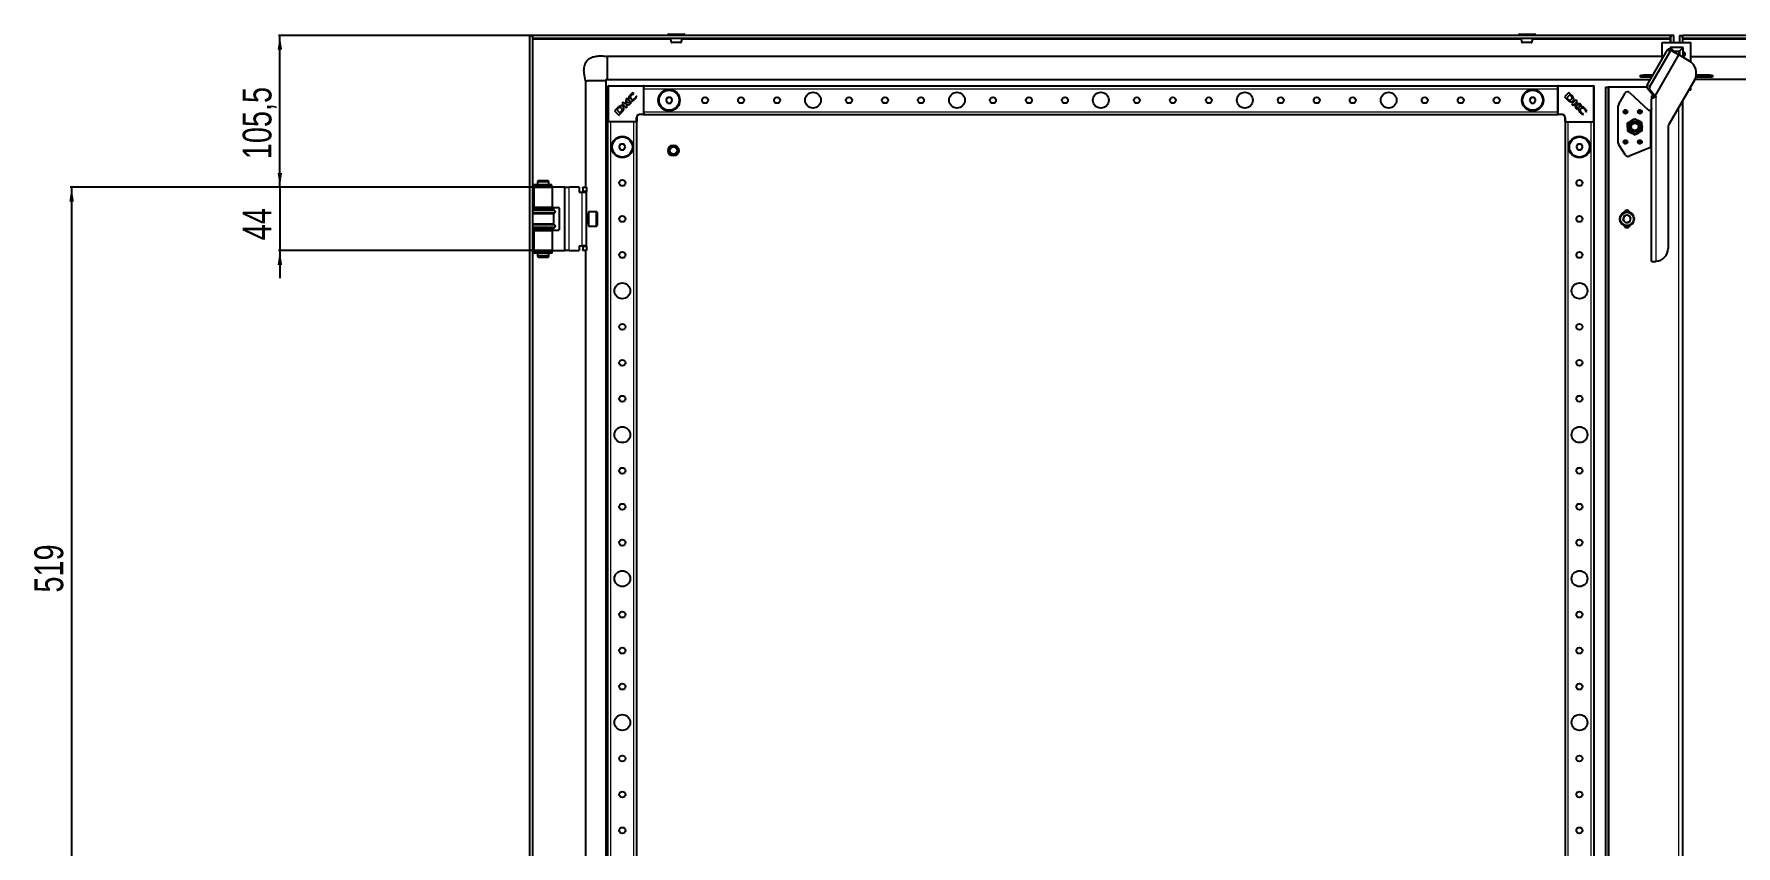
# Model space of a CAD drawing. Header units: millimetres. Extents: x -1564 to 3390, y -1920 to 1219.
# Drawn here: x -1564 to -381, y 93 to 657 of the extents above; entities that cross this region are included whole.
import ezdxf

# ---------------------------------------------------------------- set-up
doc = ezdxf.new("R2010")
doc.units = ezdxf.units.MM
doc.layers.add('FORMAT', color=7, linetype='Continuous')
doc.styles.add('SLDTEXTSTYLE0', font='TXT', dxfattribs={"width": 0.75})
doc.dimstyles.new('SLDDIMSTYLE0', dxfattribs={"dimtxt": 20, "dimasz": 10, "dimexe": 0, "dimexo": 0.0625, "dimgap": 5, "dimtad": 2, "dimdec": 1, "dimrnd": 1e-09, "dimzin": 12, "dimdsep": 46, "dimtxsty": 'SLDTEXTSTYLE0', "dimsah": 1, "dimcen": 0.09, "dimadec": 0, "dimazin": 3, "dimtfac": 1, "dimtofl": 0, "dimtmove": 0, "dimatfit": 3, "dimfxl": 0, "dimfrac": 2, "dimtolj": 1, "dimtzin": 12, "dimarcsym": 0})
doc.dimstyles.new('SLDDIMSTYLE1', dxfattribs={"dimtxt": 20, "dimasz": 10, "dimexe": 0, "dimexo": 0.0625, "dimgap": 5, "dimtad": 2, "dimdec": 1, "dimrnd": 1e-09, "dimzin": 12, "dimdsep": 46, "dimtxsty": 'SLDTEXTSTYLE0', "dimsah": 1, "dimcen": 0.09, "dimadec": 0, "dimazin": 3, "dimtfac": 1, "dimtmove": 0, "dimatfit": 0, "dimfxl": 0, "dimfrac": 2, "dimtolj": 1, "dimtzin": 12, "dimarcsym": 0})

# ---------------------------------------------------------------- blocks, each defined once
blk = doc.blocks.new('_D_8')
at = {"layer": 'FORMAT'}
for p, q in [((-1392.9, 550.8), (-1392.9, 570)), ((-1216.4, 550.8), (-1393.9, 550.8)), ((-1392.9, 550.8), (-1392.9, 506.8)), ((-1216.4, 506.8), (-1393.9, 506.8)), ((-1392.9, 506.8), (-1392.9, 487.6))]:
    blk.add_line(p, q, dxfattribs=at)
for points in [[(-1392.9, 550.8), (-1391.3, 560.8), (-1394.4, 560.8)], [(-1392.9, 506.8), (-1394.4, 496.8), (-1391.3, 496.8)]]:
    blk.add_solid(points, dxfattribs=at)
at = {"layer": 'FORMAT', "insert": (-1418.7, 514), "char_height": 20, "attachment_point": 1, "rotation": 90, "style": 'SLDTEXTSTYLE0'}
blk.add_mtext('44', dxfattribs=at)
blk = doc.blocks.new('_D_9')
at = {"layer": 'FORMAT'}
for p, q in [((-1216.4, 550.8), (-1538.6, 550.8)), ((-1537.6, 550.8), (-1537.6, 31.8)), ((-1209.9, 31.8), (-1538.6, 31.8))]:
    blk.add_line(p, q, dxfattribs=at)
for points in [[(-1537.6, 550.8), (-1539.1, 540.8), (-1536, 540.8)], [(-1537.6, 31.8), (-1536, 41.8), (-1539.1, 41.8)]]:
    blk.add_solid(points, dxfattribs=at)
at = {"layer": 'FORMAT', "insert": (-1563.4, 269.1), "char_height": 20, "attachment_point": 1, "rotation": 90, "style": 'SLDTEXTSTYLE0'}
blk.add_mtext('519', dxfattribs=at)
blk = doc.blocks.new('_D_11')
at = {"layer": 'FORMAT'}
for p, q in [((-1217.1, 656.3), (-1393.9, 656.3)), ((-1392.9, 550.8), (-1392.9, 656.3)), ((-1216.4, 550.8), (-1393.9, 550.8))]:
    blk.add_line(p, q, dxfattribs=at)
for points in [[(-1392.9, 656.3), (-1394.4, 646.3), (-1391.3, 646.3)], [(-1392.9, 550.8), (-1391.3, 560.8), (-1394.4, 560.8)]]:
    blk.add_solid(points, dxfattribs=at)
at = {"layer": 'FORMAT', "insert": (-1418.7, 570.3), "char_height": 20, "attachment_point": 1, "rotation": 90, "style": 'SLDTEXTSTYLE0'}
blk.add_mtext('105,5', dxfattribs=at)

msp = doc.modelspace()

# ---------------------------------------------------------------- linework, layer by layer
at = {"color": 7, "linetype": 'Continuous', "lineweight": 25}
for p, q in [((-1219.44, 656.28), (-1219.44, -1098.72)), ((-1219.44, 656.28), (-1217.44, 656.28)), ((-1217.44, 656.28), (-1217.44, -1098.72)), ((-1217.14, 654.28), (-1217.14, 656.28)), ((-426.74, 656.28), (-1217.14, 656.28)), ((-426.74, 654.28), (-1217.14, 654.28)), ((-1216.84, 653.68), (-1217.04, 654.28)), ((-1123.19, 657.03), (-1123.19, 656.28)), ((-1122.94, 657.28), (-1111.94, 657.28)), ((-1111.69, 656.28), (-1111.69, 657.03)), ((-532.19, 657.03), (-532.19, 656.28)), ((-531.94, 657.28), (-523.43, 657.28)), ((-523.43, 657.28), (-520.94, 657.28)), ((-520.69, 656.28), (-520.69, 657.03)), ((-432.44, 651.28), (-412.44, 651.28)), ((-432.44, 639.86), (-432.44, 651.28)), ((-426.83, 654.28), (-427.04, 653.68)), ((-426.74, 654.28), (-426.74, 656.28)), ((-424.44, 656.28), (-426.44, 656.28)), ((-426.44, 651.28), (-426.44, 656.28)), ((-424.44, 651.28), (-424.44, 656.28)), ((-420.44, 656.28), (-418.44, 656.28)), ((-420.44, 656.28), (-420.44, 651.28)), ((-418.44, 656.28), (-418.44, 651.28)), ((-418.14, 654.28), (-418.14, 656.28)), ((372.26, 656.28), (-418.14, 656.28)), ((372.26, 654.28), (-418.14, 654.28)), ((-417.84, 653.68), (-418.04, 654.28)), ((-412.44, 637.87), (-412.44, 651.28)), ((-1165.44, 641.78), (-1165.44, 626.11)), ((-432.44, 641.78), (-1165.44, 641.78)), ((-442.88, 621.78), (-428.74, 646.26)), ((-441.04, 620.72), (-426.9, 645.2)), ((-427.63, 646.77), (-425.79, 645.71)), ((-424.44, 645.33), (-426.94, 647.82)), ((-426.94, 647.82), (-426.94, 646.38)), ((-417.94, 647.82), (-426.94, 647.82)), ((-425.79, 645.71), (-421.03, 642.96)), ((-424.44, 645.33), (-420.43, 645.33)), ((-424.44, 645.33), (-423.94, 644.83)), ((-424.44, 644.94), (-424.44, 645.33)), ((-420.66, 642.75), (-421.03, 642.96)), ((-420.43, 645.33), (-420.93, 644.83)), ((-420.66, 642.75), (-413.72, 638.74)), ((-420.43, 645.33), (-417.94, 647.82)), ((-420.43, 645.33), (-420.43, 642.62)), ((-417.94, 645.26), (-417.94, 647.82)), ((-417.94, 641.38), (-417.94, 645.26)), ((-417.94, 641.18), (-417.94, 641.38)), ((-412.44, 641.78), (320.56, 641.78)), ((-447.44, 627.28), (-447.44, 628.78)), ((-447.44, 628.78), (-445.44, 628.78)), ((-445.44, 627.28), (-447.44, 627.28)), ((-445.44, 628.78), (-445.44, 627.28)), ((-438.83, 628.78), (-445.44, 628.78)), ((-439.7, 627.28), (-445.44, 627.28)), ((-399.44, 627.28), (-409.12, 627.28)), ((-399.44, 628.78), (-408.8, 628.78)), ((-399.44, 627.28), (-399.44, 628.78)), ((-399.44, 628.78), (-397.44, 628.78)), ((-397.44, 627.28), (-399.44, 627.28)), ((-397.44, 628.78), (-397.44, 627.28)), ((-1180.44, 624.78), (-1180.44, 550.78)), ((-1177.16, 624.78), (-1179.46, 624.78)), ((-1177.01, 624.78), (-1177.16, 624.78)), ((-1169.87, 624.78), (-1177.01, 624.78)), ((-1169.81, 624.78), (-1169.87, 624.78)), ((-1167.42, 624.78), (-1169.81, 624.78)), ((-1166.55, 624.78), (-1167.42, 624.78)), ((-1166.44, 624.78), (-1166.44, -1067.22)), ((-1165.44, 625.78), (-440.56, 625.78)), ((-1164.94, 596.58), (-1164.94, 620.98)), ((-1164.64, 621.28), (-1140.24, 621.28)), ((-1147, 615.74), (-1147.34, 616.43)), ((-1147.14, 615.6), (-1147, 615.74)), ((-1139.94, 621.28), (-504.94, 621.28)), ((-1139.94, 620.98), (-1139.94, 621.28)), ((-1139.94, 620.98), (-1139.94, 620.34)), ((-1139.94, 619.28), (-1139.94, 620.34)), ((-1139.94, 603.28), (-1139.94, 619.28)), ((-504.94, 620.98), (-504.94, 621.28)), ((-504.94, 620.34), (-504.94, 620.98)), ((-504.94, 619.28), (-504.94, 620.34)), ((-504.94, 603.28), (-504.94, 619.28)), ((-504.64, 621.28), (-480.24, 621.28)), ((-497.33, 616.64), (-500.29, 613.68)), ((-496.63, 615.11), (-498.81, 612.93)), ((-495.34, 614.64), (-497.33, 616.64)), ((-495.89, 614.39), (-496.63, 615.11)), ((-479.94, 620.98), (-479.94, 596.58)), ((-471.94, 620.28), (-469.94, 620.28)), ((-471.94, 620.28), (-471.94, -1062.72)), ((-469.94, 620.28), (-469.94, -1062.72)), ((-469.34, 620.28), (-469.94, 620.28)), ((-443.22, 620.28), (-469.34, 620.28)), ((-462.67, 608.44), (-458.21, 616.16)), ((-455.13, 616.6), (-441.94, 604.28)), ((-439.33, 615.5), (-442.91, 619.55)), ((-437.5, 614.44), (-441.07, 618.49)), ((-439.33, 615.5), (-437.5, 614.44)), ((-409.98, 625.23), (-427.81, 594.34)), ((-413.87, 618.48), (-412.44, 618.48)), ((-412.44, 618.48), (-412.44, 620.96)), ((320.56, 625.78), (-409.69, 625.78)), ((-1158.3, 605.88), (-1160.29, 603.89)), ((-1160.29, 603.89), (-1157.33, 600.93)), ((-1158.05, 605.33), (-1158.77, 604.59)), ((-1158.77, 604.59), (-1156.59, 602.41)), ((-1156.59, 602.41), (-1155.93, 603.09)), ((-1154.24, 609.94), (-1155.29, 608.89)), ((-1155.29, 608.89), (-1152.33, 605.93)), ((-1152.85, 608.55), (-1154.24, 609.94)), ((-1152.36, 611.82), (-1152.85, 608.55)), ((-1152.51, 608.23), (-1149.85, 608.41)), ((-1151.27, 606.99), (-1152.51, 608.23)), ((-1151.57, 612.61), (-1152.36, 611.82)), ((-1152.33, 605.93), (-1151.27, 606.99)), ((-1152.04, 609.52), (-1151.57, 612.61)), ((-1148.57, 609.7), (-1152.04, 609.52)), ((-1149.85, 608.41), (-1148.57, 609.7)), ((-1145.19, 614.17), (-1145.3, 614.06)), ((-1144.94, 613.66), (-1145.19, 614.17)), ((-1139.94, 602.23), (-1139.94, 603.28)), ((-1123.59, 613.28), (-1124.75, 611.28)), ((-1124.75, 611.28), (-1123.59, 609.28)), ((-1121.28, 613.28), (-1123.59, 613.28)), ((-1123.59, 609.28), (-1121.28, 609.28)), ((-1120.13, 611.28), (-1121.28, 613.28)), ((-1121.28, 609.28), (-1120.13, 611.28)), ((-523.59, 613.28), (-524.75, 611.28)), ((-524.75, 611.28), (-523.59, 609.28)), ((-521.28, 613.28), (-523.59, 613.28)), ((-523.59, 609.28), (-521.28, 609.28)), ((-520.13, 611.28), (-521.28, 613.28)), ((-521.28, 609.28), (-520.13, 611.28)), ((-504.94, 602.23), (-504.94, 603.28)), ((-500.29, 613.68), (-498.4, 611.79)), ((-498.81, 612.93), (-498.13, 612.27)), ((-498.4, 611.79), (-498.38, 611.77)), ((-492.33, 611.63), (-495.29, 608.67)), ((-495.29, 608.67), (-494.23, 607.61)), ((-494.23, 607.61), (-492.99, 608.86)), ((-492.99, 608.86), (-492.81, 606.2)), ((-492.81, 606.2), (-491.53, 604.91)), ((-492.67, 609.2), (-491.28, 610.59)), ((-489.41, 608.71), (-492.67, 609.2)), ((-491.28, 610.59), (-492.33, 611.63)), ((-491.71, 608.38), (-488.61, 607.91)), ((-491.53, 604.91), (-491.71, 608.38)), ((-488.61, 607.91), (-489.41, 608.71)), ((-485.62, 603.48), (-485.48, 603.35)), ((-485.48, 603.35), (-484.8, 603.68)), ((-462.94, 581.39), (-462.94, 607.44)), ((-441.94, 604.28), (-440.54, 604.28)), ((-440.3, 604.28), (-440.54, 604.28)), ((-437.43, 614.28), (-439.94, 614.28)), ((-439.94, 614.28), (-439.94, 612.04)), ((-439.94, 499.28), (-439.94, 612.04)), ((-436.62, 613.6), (-437.19, 614.13)), ((-436.94, 613.9), (-436.94, 613.48)), ((-436.64, 613.57), (-436.62, 613.6)), ((-418.44, 610.57), (-418.44, -1053)), ((-1164.94, -1038.72), (-1164.94, 596.28)), ((-1164.64, 596.28), (-1164.94, 596.28)), ((-1163.99, 596.28), (-1164.64, 596.28)), ((-1162.94, 596.28), (-1163.99, 596.28)), ((-1146.94, 596.28), (-1162.94, 596.28)), ((-1157.33, 600.93), (-1155.44, 602.82)), ((-1155.44, 602.82), (-1155.42, 602.84)), ((-1145.89, 596.28), (-1146.94, 596.28)), ((-1145.24, 596.28), (-1145.89, 596.28)), ((-1144.94, 596.28), (-1145.24, 596.28)), ((-1144.94, 599.28), (-1144.94, 596.58)), ((-1144.94, -1038.72), (-1144.94, 596.28)), ((-1140.24, 601.28), (-1142.94, 601.28)), ((-1139.94, 602.23), (-1139.94, 601.58)), ((-1139.94, 601.28), (-1139.94, 601.58)), ((-1139.94, 601.28), (-504.94, 601.28)), ((-504.94, 601.58), (-504.94, 602.23)), ((-504.94, 601.28), (-504.94, 601.58)), ((-501.94, 601.28), (-504.64, 601.28)), ((-499.94, 596.58), (-499.94, 599.28)), ((-499.94, 596.28), (-499.94, -1038.72)), ((-499.94, 596.28), (-499.64, 596.28)), ((-498.99, 596.28), (-499.64, 596.28)), ((-498.99, 596.28), (-497.94, 596.28)), ((-497.94, 596.28), (-481.94, 596.28)), ((-487.57, 601.29), (-487.06, 601.53)), ((-487.06, 601.53), (-487.16, 601.64)), ((-481.94, 596.28), (-480.89, 596.28)), ((-480.24, 596.28), (-480.89, 596.28)), ((-480.24, 596.28), (-479.94, 596.28)), ((-479.94, 596.28), (-479.94, -1038.72)), ((-456.51, 595.55), (-454.04, 597.05)), ((-451.58, 598.55), (-449.04, 597.17)), ((-428.35, 592.34), (-428.35, 508.28)), ((-1156.09, 580.78), (-1157.25, 578.78)), ((-1153.78, 580.78), (-1156.09, 580.78)), ((-1152.63, 578.78), (-1153.78, 580.78)), ((-491.09, 580.78), (-492.25, 578.78)), ((-488.78, 580.78), (-491.09, 580.78)), ((-487.63, 578.78), (-488.78, 580.78)), ((-457.84, 573.13), (-462.6, 580.28)), ((-451.3, 587.01), (-453.83, 588.39)), ((-446.37, 590.02), (-448.84, 588.51)), ((-1157.25, 578.78), (-1156.09, 576.78)), ((-1156.09, 576.78), (-1153.78, 576.78)), ((-1153.78, 576.78), (-1152.63, 578.78)), ((-492.25, 578.78), (-491.09, 576.78)), ((-491.09, 576.78), (-488.78, 576.78)), ((-488.78, 576.78), (-487.63, 578.78)), ((-440.54, 578.53), (-455.43, 572.38)), ((-440.54, 578.53), (-440.3, 578.78)), ((-440.54, 578.53), (-439.94, 578.64)), ((-1217.09, 552.48), (-1217.09, 551.58)), ((-1204.1, 552.48), (-1217.09, 552.48)), ((-1204.1, 551.58), (-1217.09, 551.58)), ((-1216.39, 550.78), (-1216.39, 536.78)), ((-1216.39, 550.78), (-1203.49, 550.78)), ((-1213.36, 555.53), (-1213.94, 554.53)), ((-1213.94, 554.53), (-1213.94, 552.53)), ((-1210.47, 554.53), (-1213.94, 554.53)), ((-1213.94, 552.53), (-1210.47, 552.53)), ((-1213.94, 551.53), (-1213.94, 550.78)), ((-1213.94, 551.53), (-1210.47, 551.53)), ((-1213.44, 552.53), (-1213.44, 552.48)), ((-1213.44, 551.58), (-1213.44, 551.53)), ((-1213.36, 555.53), (-1210.39, 555.53)), ((-1205.94, 554.53), (-1210.47, 554.53)), ((-1210.47, 552.53), (-1205.94, 552.53)), ((-1210.47, 551.53), (-1205.94, 551.53)), ((-1210.39, 555.53), (-1206.52, 555.53)), ((-1205.94, 554.53), (-1206.52, 555.53)), ((-1206.44, 552.48), (-1206.44, 552.53)), ((-1206.44, 551.53), (-1206.44, 551.58)), ((-1205.94, 552.53), (-1205.94, 554.53)), ((-1205.94, 550.78), (-1205.94, 551.53)), ((-1204.02, 552.48), (-1204.1, 552.48)), ((-1204.02, 551.58), (-1204.1, 551.58)), ((-1204.02, 551.58), (-1204.02, 552.48)), ((-1204, 552.48), (-1204.02, 552.48)), ((-1204, 551.58), (-1204.02, 551.58)), ((-1204, 551.58), (-1204, 552.48)), ((-1203.49, 536.78), (-1203.49, 550.78)), ((-1195.39, 550.78), (-1203.49, 550.78)), ((-1194.89, 550.78), (-1195.39, 550.78)), ((-1194.89, 506.78), (-1194.89, 550.78)), ((-1194.89, 550.78), (-1191.89, 550.78)), ((-1184.89, 550.78), (-1191.89, 550.78)), ((-1184.89, 550.78), (-1184.89, 547.48)), ((-1184.89, 547.48), (-1182.89, 547.48)), ((-1182.89, 547.48), (-1179.89, 547.48)), ((-1182.39, 550.78), (-1179.89, 550.78)), ((-1182.39, 550.28), (-1182.39, 550.78)), ((-1182.39, 550.28), (-1182.39, 548.28)), ((-1182.39, 547.78), (-1182.39, 548.28)), ((-1179.89, 547.78), (-1182.39, 547.78)), ((-1182.39, 547.78), (-1182.39, 547.48)), ((-1179.89, 550.78), (-1179.89, 550.28)), ((-1179.89, 550.28), (-1179.89, 548.28)), ((-1179.89, 548.28), (-1179.89, 547.78)), ((-1179.89, 547.48), (-1179.89, 547.78)), ((-1179.89, 510.08), (-1179.89, 547.48)), ((-1217.44, 535.78), (-1202.44, 535.78)), ((-1202.44, 535.18), (-1217.44, 535.18)), ((-1202.44, 532.38), (-1217.44, 532.38)), ((-1203.49, 536.78), (-1216.39, 536.78)), ((-1213.94, 536.78), (-1213.94, 535.78)), ((-1205.94, 535.78), (-1205.94, 536.78)), ((-1203.49, 536.78), (-1199.39, 536.78)), ((-1202.44, 535.18), (-1202.44, 535.78)), ((-1201.74, 534.5), (-1202.44, 535.18)), ((-1202.44, 532.38), (-1201.74, 533.07)), ((-1202.44, 525.18), (-1202.44, 532.38)), ((-1198.89, 536.28), (-1198.89, 521.28)), ((-1172.99, 533.78), (-1178.39, 533.78)), ((-1178.39, 533.78), (-1178.39, 523.78)), ((-1172.39, 533.18), (-1172.39, 524.38)), ((-1202.44, 525.18), (-1217.44, 525.18)), ((-1202.44, 522.38), (-1217.44, 522.38)), ((-1217.44, 521.78), (-1202.44, 521.78)), ((-1216.39, 520.78), (-1216.39, 506.78)), ((-1216.39, 520.78), (-1203.49, 520.78)), ((-1213.94, 521.78), (-1213.94, 520.78)), ((-1205.94, 520.78), (-1205.94, 521.78)), ((-1203.49, 506.78), (-1203.49, 520.78)), ((-1199.39, 520.78), (-1203.49, 520.78)), ((-1201.74, 524.5), (-1202.44, 525.18)), ((-1202.44, 522.38), (-1201.74, 523.07)), ((-1202.44, 521.78), (-1202.44, 522.38)), ((-1178.64, 531.78), (-1179.89, 531.78)), ((-1179.89, 525.78), (-1178.64, 525.78)), ((-1178.39, 523.78), (-1172.99, 523.78)), ((-459.04, 530.78), (-459.72, 527.97)), ((-457.62, 525.97), (-459.72, 527.97)), ((-456.26, 531.6), (-459.04, 530.78)), ((-454.84, 526.78), (-457.62, 525.97)), ((-456.26, 531.6), (-454.16, 529.6)), ((-454.84, 526.78), (-454.16, 529.6)), ((-1184.89, 510.08), (-1182.89, 510.08)), ((-1184.89, 510.08), (-1184.89, 506.78)), ((-1179.89, 510.08), (-1182.89, 510.08)), ((-1182.39, 510.08), (-1182.39, 509.78)), ((-1182.39, 509.78), (-1179.89, 509.78)), ((-1182.39, 509.28), (-1182.39, 509.78)), ((-1182.39, 509.28), (-1182.39, 507.28)), ((-1179.89, 509.78), (-1179.89, 510.08)), ((-1179.89, 509.78), (-1179.89, 509.28)), ((-1179.89, 509.28), (-1179.89, 507.28)), ((-1217.09, 505.98), (-1217.09, 505.08)), ((-1203.62, 505.98), (-1217.09, 505.98)), ((-1203.62, 505.08), (-1217.09, 505.08)), ((-1203.49, 506.78), (-1216.39, 506.78)), ((-1213.94, 506.78), (-1213.94, 506.03)), ((-1213.94, 506.03), (-1210.47, 506.03)), ((-1213.94, 505.03), (-1213.94, 503.03)), ((-1213.94, 505.03), (-1210.47, 505.03)), ((-1213.94, 503.03), (-1213.36, 502.03)), ((-1213.94, 503.03), (-1205.94, 503.03)), ((-1213.44, 506.03), (-1213.44, 505.98)), ((-1213.44, 505.08), (-1213.44, 505.03)), ((-1206.52, 502.03), (-1213.36, 502.03)), ((-1210.47, 506.03), (-1205.94, 506.03)), ((-1210.47, 505.03), (-1205.94, 505.03)), ((-1206.52, 502.03), (-1205.94, 503.03)), ((-1206.44, 505.98), (-1206.44, 506.03)), ((-1206.44, 505.03), (-1206.44, 505.08)), ((-1205.94, 506.03), (-1205.94, 506.78)), ((-1205.94, 503.03), (-1205.94, 505.03)), ((-1203.57, 505.98), (-1203.62, 505.98)), ((-1203.57, 505.08), (-1203.62, 505.08)), ((-1203.57, 505.08), (-1203.57, 505.98)), ((-1203.49, 506.78), (-1195.39, 506.78)), ((-1195.39, 506.78), (-1194.89, 506.78)), ((-1191.89, 506.78), (-1194.89, 506.78)), ((-1191.89, 506.78), (-1184.89, 506.78)), ((-1182.39, 506.78), (-1182.39, 507.28)), ((-1179.89, 506.78), (-1182.39, 506.78)), ((-1180.44, 506.78), (-1180.44, 75.78)), ((-1179.89, 507.28), (-1179.89, 506.78)), ((-439.94, 499.28), (-438.97, 499.28)), ((-438.97, 499.28), (-436.85, 499.28))]:
    msp.add_line(p, q, dxfattribs=at)
at = {"color": 8, "linetype": 'Continuous', "lineweight": 18}
for p, q in [((-1216.84, 552.48), (-1216.84, 653.68)), ((-1216.84, 653.68), (-1121.41, 653.68)), ((-1111.69, 657.03), (-1123.19, 657.03)), ((-1113.47, 653.68), (-530.41, 653.68)), ((-523.29, 657.03), (-532.19, 657.03)), ((-520.69, 657.03), (-523.29, 657.03)), ((-522.47, 653.68), (-427.04, 653.68)), ((-427.04, 653.68), (-427.04, 651.28)), ((-417.84, 651.28), (-417.84, 653.68)), ((-417.84, 653.68), (-322.41, 653.68)), ((-437.5, 614.44), (-421.03, 642.96)), ((-437.19, 614.13), (-420.66, 642.75)), ((-428.74, 646.26), (-426.9, 645.2)), ((-420.93, 644.83), (-423.94, 644.83)), ((-423.94, 644.83), (-423.94, 644.65)), ((-420.93, 642.91), (-420.93, 644.83)), ((-1164.64, 620.98), (-1164.94, 620.98)), ((-1164.64, 620.98), (-1164.64, 621.28)), ((-1164.64, 620.98), (-1164.64, 596.58)), ((-1140.24, 620.98), (-1164.64, 620.98)), ((-1140.24, 621.28), (-1140.24, 620.98)), ((-1140.24, 601.58), (-1140.24, 620.98)), ((-1139.94, 620.98), (-1140.24, 620.98)), ((-1139.94, 619.28), (-504.94, 619.28)), ((-504.64, 620.98), (-504.94, 620.98)), ((-504.64, 620.98), (-504.64, 621.28)), ((-504.64, 620.98), (-504.64, 601.58)), ((-480.24, 620.98), (-504.64, 620.98)), ((-480.24, 620.98), (-480.24, 621.28)), ((-480.24, 596.58), (-480.24, 620.98)), ((-480.24, 620.98), (-479.94, 620.98)), ((-469.34, -1062.72), (-469.34, 620.28)), ((-442.91, 619.55), (-441.07, 618.49)), ((-442.88, 621.78), (-441.04, 620.72)), ((-1139.94, 603.28), (-504.94, 603.28)), ((-440.54, 578.53), (-440.54, 604.28)), ((-436.64, 499.31), (-436.64, 613.57)), ((-421.04, 606.07), (-421.04, -1048.5)), ((-417.84, -1054.04), (-417.84, 611.61)), ((-1164.64, 596.58), (-1164.94, 596.58)), ((-1164.64, 596.58), (-1145.24, 596.58)), ((-1164.64, 596.58), (-1164.64, 596.28)), ((-1162.94, -1038.72), (-1162.94, 596.28)), ((-1146.94, -1038.72), (-1146.94, 596.28)), ((-1145.24, 596.58), (-1145.24, 599.28)), ((-1144.94, 599.28), (-1145.24, 599.28)), ((-1145.24, 596.58), (-1145.24, 596.28)), ((-1144.94, 596.58), (-1145.24, 596.58)), ((-1142.94, 601.58), (-1140.24, 601.58)), ((-1142.94, 601.28), (-1142.94, 601.58)), ((-1140.24, 601.58), (-1140.24, 601.28)), ((-1139.94, 601.58), (-1140.24, 601.58)), ((-504.64, 601.58), (-504.94, 601.58)), ((-504.64, 601.58), (-501.94, 601.58)), ((-504.64, 601.28), (-504.64, 601.58)), ((-501.94, 601.28), (-501.94, 601.58)), ((-499.94, 599.28), (-499.64, 599.28)), ((-499.64, 596.58), (-499.94, 596.58)), ((-499.64, 599.28), (-499.64, 596.58)), ((-499.64, 596.58), (-480.24, 596.58)), ((-499.64, 596.28), (-499.64, 596.58)), ((-497.94, 596.28), (-497.94, -1038.72)), ((-481.94, 596.28), (-481.94, -1038.72)), ((-480.24, 596.28), (-480.24, 596.58)), ((-479.94, 596.58), (-480.24, 596.58)), ((-1216.84, 535.78), (-1216.84, 551.58)), ((-1204.1, 551.58), (-1204.1, 552.48)), ((-1195.39, 550.78), (-1195.39, 506.78)), ((-1191.89, 506.78), (-1191.89, 550.78)), ((-1182.89, 510.08), (-1182.89, 547.48)), ((-1179.89, 550.28), (-1182.39, 550.28)), ((-1182.39, 548.28), (-1179.89, 548.28)), ((-1201.74, 534.5), (-1217.44, 534.5)), ((-1201.74, 533.07), (-1217.44, 533.07)), ((-1172.99, 523.78), (-1172.99, 533.78)), ((-1201.74, 524.5), (-1217.44, 524.5)), ((-1201.74, 523.07), (-1217.44, 523.07)), ((-1216.84, 505.98), (-1216.84, 521.78)), ((-1178.64, 528.78), (-1178.64, 531.78)), ((-1178.64, 525.78), (-1178.64, 528.78)), ((-1179.89, 509.28), (-1182.39, 509.28)), ((-1216.84, 77.48), (-1216.84, 505.08)), ((-1203.62, 505.08), (-1203.62, 505.98)), ((-1182.39, 507.28), (-1179.89, 507.28))]:
    msp.add_line(p, q, dxfattribs=at)
at = {"color": 7, "linetype": 'Continuous', "lineweight": 25}
for centre, radius in [((-1122.44, 611.28), 7.5), ((-1122.44, 611.28), 7), ((-1022.44, 611.28), 5.5), ((-922.44, 611.28), 5.5), ((-822.44, 611.28), 5.5), ((-722.44, 611.28), 5.5), ((-622.44, 611.28), 5.5), ((-522.44, 611.28), 7.5), ((-522.44, 611.28), 7), ((-1097.44, 611.28), 2.1), ((-1072.44, 611.28), 2.1), ((-1047.44, 611.28), 2.1), ((-997.44, 611.28), 2.1), ((-972.44, 611.28), 2.1), ((-947.44, 611.28), 2.1), ((-897.44, 611.28), 2.1), ((-872.44, 611.28), 2.1), ((-847.44, 611.28), 2.1), ((-797.44, 611.28), 2.1), ((-772.44, 611.28), 2.1), ((-747.44, 611.28), 2.1), ((-697.44, 611.28), 2.1), ((-672.44, 611.28), 2.1), ((-647.44, 611.28), 2.1), ((-597.44, 611.28), 2.1), ((-572.44, 611.28), 2.1), ((-547.44, 611.28), 2.1), ((-457.94, 603.28), 1.35), ((-457.94, 603.28), 0.493), ((-447.94, 603.28), 1.35), ((-447.94, 603.28), 0.493), ((-451.44, 592.78), 5), ((-451.44, 592.78), 3.57), ((-451.44, 592.78), 3), ((-451.44, 592.78), 2.5), ((-1154.94, 578.78), 7.5), ((-1154.94, 578.78), 7), ((-1119.44, 576.28), 3.75), ((-489.94, 578.78), 7.5), ((-489.94, 578.78), 7), ((-457.94, 582.28), 1.35), ((-457.94, 582.28), 0.493), ((-447.94, 582.28), 1.35), ((-447.94, 582.28), 0.493), ((-1119.44, 576.28), 3), ((-1119.44, 576.28), 2.5), ((-1154.94, 553.78), 2.1), ((-489.94, 553.78), 2.1), ((-456.94, 528.78), 5), ((-1154.94, 528.78), 2.1), ((-489.94, 528.78), 2.1), ((-1154.94, 503.78), 2.1), ((-489.94, 503.78), 2.1), ((-1154.94, 478.78), 5.5), ((-489.94, 478.78), 5.5), ((-1154.94, 453.78), 2.1), ((-489.94, 453.78), 2.1), ((-1154.94, 428.78), 2.1), ((-489.94, 428.78), 2.1), ((-1154.94, 403.78), 2.1), ((-489.94, 403.78), 2.1), ((-1154.94, 378.78), 5.5), ((-489.94, 378.78), 5.5), ((-1154.94, 353.78), 2.1), ((-489.94, 353.78), 2.1), ((-1154.94, 328.78), 2.1), ((-489.94, 328.78), 2.1), ((-1154.94, 303.78), 2.1), ((-489.94, 303.78), 2.1), ((-1154.94, 278.78), 5.5), ((-489.94, 278.78), 5.5), ((-1154.94, 253.78), 2.1), ((-489.94, 253.78), 2.1), ((-1154.94, 228.78), 2.1), ((-489.94, 228.78), 2.1), ((-1154.94, 203.78), 2.1), ((-489.94, 203.78), 2.1), ((-1154.94, 178.78), 5.5), ((-489.94, 178.78), 5.5), ((-1154.94, 153.78), 2.1), ((-489.94, 153.78), 2.1), ((-1154.94, 128.78), 2.1), ((-489.94, 128.78), 2.1), ((-1154.94, 103.78), 2.1), ((-489.94, 103.78), 2.1)]:
    msp.add_circle(centre, radius, dxfattribs=at)
at = {"color": 8, "linetype": 'Continuous', "lineweight": 18}
for centre, radius in [((-451.44, 592.78), 3.97), ((-456.94, 528.78), 4.4)]:
    msp.add_circle(centre, radius, dxfattribs=at)
at = {"color": 7, "linetype": 'Continuous', "lineweight": 25}
for centre, radius, start, end in [((-1122.94, 657.03), 0.25, 90, 180), ((-1120.55, 651.78), 0.5, 195.31604, 270.02276), ((-1114.33, 651.78), 0.5, 269.99815, 345.40011), ((-1111.94, 657.03), 0.25, 0, 90), ((-531.94, 657.03), 0.25, 90, 180), ((-529.55, 651.78), 0.5, 195.24646, 270.04596), ((-523.33, 651.78), 0.5, 269.96367, 344.83397), ((-520.94, 657.03), 0.25, 0, 90), ((-427.91, 645.93), 0.893, 71.42175, 158.04947), ((-426.08, 644.87), 0.893, 71.42175, 158.04947), ((-418.44, 643.32), 2, 284.47751, 75.52249), ((-418.72, 630.08), 10, 330.95313, 60), ((-1164.64, 620.98), 0.3, 90, 180), ((-1140.24, 620.98), 0.3, 0, 90), ((-504.64, 620.98), 0.3, 90, 180), ((-480.24, 620.98), 0.3, 0, 90), ((-456.5, 615.13), 2, 46.97493, 149.03624), ((-441.26, 620.64), 1.98, 144.95207, 213.44806), ((-439.42, 619.58), 1.98, 144.95207, 213.44806), ((-1154.64, 602.67), 4.87, 110.34448, 138.77765), ((-1153.87, 600.86), 6.12, 126.98881, 133.07444), ((-1147.43, 613.29), 1.97, 128.45405, 215.887), ((-1147.87, 613.69), 1.94, 233.30966, 322.34638), ((-500.36, 610.21), 6.12, 36.98881, 43.07444), ((-498.55, 610.98), 4.87, 20.34448, 48.77765), ((-487.53, 604.21), 1.94, 143.30966, 232.34638), ((-487.94, 603.77), 1.97, 38.45405, 125.887), ((-460.94, 607.44), 2, 150, 180), ((-1164.64, 596.58), 0.3, 180, 270), ((-1145.24, 596.58), 0.3, 270, 0), ((-1142.94, 599.28), 2, 90, 180), ((-1140.24, 601.58), 0.3, 270, 360), ((-504.64, 601.58), 0.3, 180, 270), ((-501.94, 599.28), 2, 0, 90), ((-499.64, 596.58), 0.3, 180, 270), ((-480.24, 596.58), 0.3, 270, 0), ((-424.35, 592.34), 4, 150, 180), ((-460.94, 581.39), 2, 180, 213.69007), ((-456.18, 574.24), 2, 213.69007, 291.80141), ((-1202.44, 533.78), 1, 314.427, 45.573), ((-1199.39, 536.28), 0.5, 0, 90), ((-1172.99, 533.18), 0.6, 0, 90), ((-456.94, 532.78), 2, 18.20996, 161.79004), ((-1202.44, 523.78), 1, 314.427, 45.573), ((-1199.39, 521.28), 0.5, 270, 0), ((-1178.64, 532.03), 0.25, 270, 0), ((-1178.64, 525.53), 0.25, 0, 90), ((-1172.99, 524.38), 0.6, 270, 0), ((-456.94, 528.78), 2.51, 166.35345, 226.35345), ((-456.94, 528.78), 2.51, 106.35345, 166.35345), ((-456.94, 524.78), 2, 198.20996, 341.79004), ((-456.94, 528.78), 2.51, 226.35345, 286.35345), ((-456.94, 528.78), 2.51, 46.35345, 106.35345), ((-456.94, 528.78), 2.51, 286.35345, 346.35345), ((-456.94, 528.78), 2.51, 346.35345, 46.35345), ((-437.35, 508.28), 9, 274.50464, 0)]:
    msp.add_arc(centre, radius, start, end, dxfattribs=at)
at = {"color": 8, "linetype": 'Continuous', "lineweight": 18}
for centre, start, end in [((-1142.94, 599.28), 90, 180), ((-501.94, 599.28), 0, 90)]:
    msp.add_arc(centre, 2.3, start, end, dxfattribs=at)
at = {"color": 7, "linetype": 'Continuous', "lineweight": 25}
for points, knots in [([(-1217.14, 654.58), (-1217.17, 654.66), (-1217.28, 654.98), (-1217.4, 655.55), (-1217.43, 656.04), (-1217.44, 656.28)], [0, 0, 0, 0, 0.1417423, 0.5662026, 1, 1, 1, 1]), ([(-1121.46, 654.28), (-1121.46, 654.15), (-1121.44, 653.24), (-1121.22, 652.37), (-1121.03, 651.63)], [0, 0, 0, 0, 0.14185044, 1, 1, 1, 1]), ([(-1119.14, 651.28), (-1119.33, 651.28), (-1119.8, 651.28), (-1120.35, 651.28), (-1120.48, 651.28), (-1120.54, 651.28)], [0, 0, 0, 0, 0.2565532, 0.6279811, 1, 1, 1, 1]), ([(-1114.33, 651.28), (-1114.37, 651.28), (-1114.45, 651.28), (-1115.01, 651.28), (-1115.82, 651.28), (-1116.81, 651.28), (-1117.87, 651.28), (-1118.66, 651.28), (-1119.05, 651.28), (-1119.14, 651.28)], [0, 0, 0, 0, 0.15851422, 0.31727766, 0.47586284, 0.6342467, 0.79247713, 0.950708, 1, 1, 1, 1]), ([(-1113.85, 651.63), (-1113.66, 652.37), (-1113.44, 653.24), (-1113.42, 654.15), (-1113.42, 654.28)], [0, 0, 0, 0, 0.8581496, 1, 1, 1, 1]), ([(-530.46, 654.28), (-530.46, 654.15), (-530.44, 653.24), (-530.22, 652.37), (-530.03, 651.63)], [0, 0, 0, 0, 0.1418495, 1, 1, 1, 1]), ([(-523.37, 651.28), (-523.36, 651.28), (-523.31, 651.28), (-523.59, 651.28), (-524.11, 651.28), (-524.83, 651.28), (-525.68, 651.28), (-526.75, 651.28), (-527.77, 651.28), (-528.65, 651.28), (-529.26, 651.28), (-529.56, 651.28), (-529.52, 651.28), (-529.51, 651.28)], [0, 0, 0, 0, 0.0338399, 0.141254, 0.2486978, 0.3157737, 0.4233143, 0.530846, 0.6382096, 0.7457063, 0.853372, 0.9609167, 1, 1, 1, 1]), ([(-522.85, 651.63), (-522.66, 652.37), (-522.44, 653.24), (-522.42, 654.15), (-522.42, 654.28)], [0, 0, 0, 0, 0.8581504, 1, 1, 1, 1]), ([(-426.44, 656.28), (-426.46, 655.9), (-426.5, 655.33), (-426.68, 654.76), (-426.74, 654.57)], [0, 0, 0, 0, 0.662931, 1, 1, 1, 1]), ([(-418.14, 654.6), (-418.18, 654.73), (-418.38, 655.29), (-418.41, 655.85), (-418.44, 656.28)], [0, 0, 0, 0, 0.2265409, 1, 1, 1, 1]), ([(-1180.44, 624.78), (-1180.85, 626.46), (-1181.58, 629.5), (-1181.67, 633.81), (-1180.7, 637.37), (-1178.65, 639.82), (-1176.01, 641.24), (-1172.99, 641.98), (-1169.39, 642.19), (-1166.82, 641.92), (-1165.44, 641.78)], [0, 0, 0, 0, 0.1760674, 0.3182248, 0.4355964, 0.5434819, 0.6338893, 0.7371517, 0.8581828, 1, 1, 1, 1]), ([(-1166.48, 624.78), (-1166.46, 624.92), (-1166.43, 625.16), (-1166.3, 625.36), (-1166.18, 625.45), (-1166.13, 625.56), (-1166.11, 625.63), (-1166.09, 625.68), (-1166.08, 625.72), (-1166.06, 625.76), (-1166.03, 625.8), (-1165.97, 625.85), (-1165.85, 625.92), (-1165.66, 625.95), (-1165.52, 625.95), (-1165.44, 625.95)], [0, 0, 0, 0, 0.2334106, 0.4185463, 0.5493508, 0.5950261, 0.6313287, 0.6471113, 0.6619944, 0.6766392, 0.6917419, 0.7255626, 0.7667935, 0.8726273, 1, 1, 1, 1]), ([(-1165.44, 625.78), (-1165.66, 625.63), (-1166.07, 625.37), (-1166.32, 624.96), (-1166.44, 624.78)], [0, 0, 0, 0, 0.556114, 1, 1, 1, 1]), ([(-1149.07, 615.19), (-1149.4, 614.82), (-1150.01, 614.12), (-1150.57, 612.95), (-1150.7, 612.01), (-1150.55, 611.37), (-1150.36, 611.14), (-1150.27, 611.02)], [0, 0, 0, 0, 0.3156741, 0.5895198, 0.8131992, 0.9090264, 1, 1, 1, 1]), ([(-1147.34, 616.43), (-1147.67, 616.24), (-1148.3, 615.9), (-1148.83, 615.42), (-1149.07, 615.19)], [0, 0, 0, 0, 0.5367999, 1, 1, 1, 1]), ([(-1148.65, 614.83), (-1148.39, 615.05), (-1147.95, 615.42), (-1147.38, 615.55), (-1147.14, 615.6)], [0, 0, 0, 0, 0.5796082, 1, 1, 1, 1]), ([(-1155.56, 605.67), (-1155.66, 605.76), (-1155.83, 605.92), (-1156.11, 606.1), (-1156.38, 606.2), (-1156.71, 606.2), (-1157.11, 606.04), (-1157.39, 605.86), (-1157.55, 605.75)], [0, 0, 0, 0, 0.1768081, 0.3192306, 0.4393795, 0.5523951, 0.7492045, 1, 1, 1, 1]), ([(-1154.29, 604.17), (-1154.18, 604.37), (-1153.97, 604.76), (-1153.86, 605.39), (-1153.9, 605.99), (-1154.1, 606.52), (-1154.46, 606.96), (-1154.97, 607.25), (-1155.63, 607.36), (-1156.08, 607.28), (-1156.33, 607.24)], [0, 0, 0, 0, 0.1380907, 0.2654555, 0.3840134, 0.4961027, 0.6057595, 0.7197905, 0.8476619, 1, 1, 1, 1]), ([(-1155.93, 603.09), (-1155.74, 603.29), (-1155.39, 603.66), (-1155.06, 604.19), (-1155, 604.64), (-1155.07, 604.99), (-1155.26, 605.34), (-1155.45, 605.55), (-1155.56, 605.67)], [0, 0, 0, 0, 0.2746757, 0.5030419, 0.607381, 0.7165791, 0.8434117, 1, 1, 1, 1]), ([(-1155.42, 602.84), (-1155.35, 602.92), (-1155.19, 603.07), (-1155.04, 603.24), (-1154.97, 603.32)], [0, 0, 0, 0, 0.486421, 1, 1, 1, 1]), ([(-1154.97, 603.32), (-1154.83, 603.47), (-1154.59, 603.74), (-1154.38, 604.04), (-1154.29, 604.17)], [0, 0, 0, 0, 0.5518299, 1, 1, 1, 1]), ([(-1150.27, 611.02), (-1150.11, 610.89), (-1149.78, 610.6), (-1149.08, 610.44), (-1148.2, 610.57), (-1147.13, 611.13), (-1146.44, 611.77), (-1146.04, 612.14)], [0, 0, 0, 0, 0.1305321, 0.2660311, 0.4239974, 0.666819, 1, 1, 1, 1]), ([(-1145.3, 614.06), (-1145.44, 613.74), (-1145.71, 613.17), (-1146.13, 612.71), (-1146.33, 612.5)], [0, 0, 0, 0, 0.5476433, 1, 1, 1, 1]), ([(-1146.04, 612.14), (-1145.8, 612.41), (-1145.37, 612.87), (-1145.07, 613.42), (-1144.94, 613.66)], [0, 0, 0, 0, 0.5776526, 1, 1, 1, 1]), ([(-498.38, 611.77), (-498.31, 611.69), (-498.15, 611.54), (-497.98, 611.39), (-497.9, 611.31)], [0, 0, 0, 0, 0.486421, 1, 1, 1, 1]), ([(-498.13, 612.27), (-497.93, 612.08), (-497.57, 611.73), (-497.03, 611.41), (-496.58, 611.35), (-496.24, 611.41), (-495.88, 611.6), (-495.67, 611.8), (-495.56, 611.91)], [0, 0, 0, 0, 0.2746757, 0.5030419, 0.607381, 0.7165791, 0.8434117, 1, 1, 1, 1]), ([(-497.9, 611.31), (-497.75, 611.18), (-497.48, 610.93), (-497.19, 610.72), (-497.05, 610.63)], [0, 0, 0, 0, 0.5518299, 1, 1, 1, 1]), ([(-497.05, 610.63), (-496.85, 610.52), (-496.46, 610.32), (-495.83, 610.2), (-495.24, 610.24), (-494.7, 610.44), (-494.27, 610.8), (-493.97, 611.31), (-493.86, 611.97), (-493.94, 612.43), (-493.99, 612.68)], [0, 0, 0, 0, 0.1380907, 0.2654555, 0.3840134, 0.4961027, 0.6057595, 0.7197905, 0.8476619, 1, 1, 1, 1]), ([(-495.56, 611.91), (-495.46, 612), (-495.3, 612.18), (-495.12, 612.45), (-495.03, 612.73), (-495.03, 613.05), (-495.18, 613.46), (-495.37, 613.74), (-495.47, 613.89)], [0, 0, 0, 0, 0.1768081, 0.3192306, 0.4393795, 0.5523951, 0.7492045, 1, 1, 1, 1]), ([(-490.2, 606.62), (-490.34, 606.45), (-490.62, 606.12), (-490.78, 605.42), (-490.65, 604.55), (-490.09, 603.47), (-489.45, 602.79), (-489.08, 602.39)], [0, 0, 0, 0, 0.1305321, 0.2660311, 0.4239974, 0.666819, 1, 1, 1, 1]), ([(-486.03, 605.41), (-486.41, 605.74), (-487.1, 606.36), (-488.27, 606.91), (-489.21, 607.05), (-489.85, 606.89), (-490.09, 606.71), (-490.2, 606.62)], [0, 0, 0, 0, 0.3156741, 0.5895198, 0.8131992, 0.9090264, 1, 1, 1, 1]), ([(-486.39, 605), (-486.18, 604.74), (-485.8, 604.29), (-485.67, 603.72), (-485.62, 603.48)], [0, 0, 0, 0, 0.5796082, 1, 1, 1, 1]), ([(-484.8, 603.68), (-484.98, 604.02), (-485.32, 604.65), (-485.81, 605.17), (-486.03, 605.41)], [0, 0, 0, 0, 0.5367999, 1, 1, 1, 1]), ([(-489.08, 602.39), (-488.81, 602.14), (-488.35, 601.72), (-487.8, 601.41), (-487.57, 601.29)], [0, 0, 0, 0, 0.5776526, 1, 1, 1, 1]), ([(-487.16, 601.64), (-487.48, 601.79), (-488.05, 602.05), (-488.51, 602.48), (-488.72, 602.67)], [0, 0, 0, 0, 0.5476433, 1, 1, 1, 1]), ([(-456.44, 592.66), (-456.44, 592.92), (-456.47, 593.9), (-456.49, 594.85), (-456.51, 595.55)], [0, 0, 0, 0, 0.2686336, 1, 1, 1, 1]), ([(-456.37, 589.78), (-456.37, 590.02), (-456.4, 590.96), (-456.42, 591.94), (-456.44, 592.66)], [0, 0, 0, 0, 0.2575513, 1, 1, 1, 1]), ([(-454.04, 597.05), (-453.98, 597.09), (-453.15, 597.59), (-452.34, 598.09), (-451.58, 598.55)], [0, 0, 0, 0, 0.0702006, 1, 1, 1, 1]), ([(-449.04, 597.17), (-448.98, 597.14), (-448.13, 596.67), (-447.29, 596.21), (-446.51, 595.79)], [0, 0, 0, 0, 0.07020058, 1, 1, 1, 1]), ([(-446.44, 592.9), (-446.45, 593.17), (-446.47, 594.14), (-446.49, 595.09), (-446.51, 595.79)], [0, 0, 0, 0, 0.2686336, 1, 1, 1, 1]), ([(-446.37, 590.02), (-446.38, 590.26), (-446.4, 591.2), (-446.42, 592.18), (-446.44, 592.9)], [0, 0, 0, 0, 0.2575513, 1, 1, 1, 1]), ([(-453.83, 588.39), (-453.89, 588.43), (-454.75, 588.89), (-455.59, 589.35), (-456.37, 589.78)], [0, 0, 0, 0, 0.0702006, 1, 1, 1, 1]), ([(-448.84, 588.51), (-448.89, 588.48), (-449.73, 587.97), (-450.54, 587.47), (-451.3, 587.01)], [0, 0, 0, 0, 0.0702006, 1, 1, 1, 1])]:
    msp.add_open_spline(points, degree=3, knots=knots, dxfattribs=at)
for points in [[(-1217.14, 654.28), (-1217.11, 654.27), (-1217.06, 654.26), (-1216.99, 654.12), (-1216.91, 653.92), (-1216.86, 653.76), (-1216.84, 653.68)], [(-427.04, 653.68), (-427.01, 653.76), (-426.96, 653.92), (-426.89, 654.12), (-426.81, 654.26), (-426.76, 654.27), (-426.74, 654.28)], [(-418.14, 654.28), (-418.11, 654.27), (-418.06, 654.26), (-417.99, 654.12), (-417.91, 653.92), (-417.86, 653.76), (-417.84, 653.68)], [(-1180.44, 624.78), (-1180.4, 624.78), (-1180.31, 624.78), (-1179.74, 624.78), (-1179.46, 624.78)], [(-439.33, 615.5), (-439.19, 615.4), (-438.89, 615.21), (-438.36, 614.87), (-437.78, 614.51), (-437.38, 614.26), (-437.19, 614.13)], [(-439.94, 605.48), (-439.96, 605.28), (-440, 604.88), (-440.2, 604.48), (-440.3, 604.28)], [(-436.64, 613.57), (-437.07, 613.45), (-437.94, 613.19), (-439.03, 612.81), (-439.79, 612.42), (-439.89, 612.17), (-439.94, 612.04)], [(-437.5, 614.44), (-437.48, 614.42), (-437.43, 614.37), (-437.36, 614.29), (-437.27, 614.21), (-437.21, 614.16), (-437.19, 614.13)], [(-440.3, 578.78), (-440.25, 578.77), (-440.15, 578.75), (-440.03, 578.71), (-439.96, 578.68), (-439.95, 578.65), (-439.94, 578.64)], [(-438.97, 499.28), (-438.81, 499.28), (-438.49, 499.29), (-437.91, 499.3), (-437.29, 499.3), (-436.86, 499.31), (-436.64, 499.31)]]:
    msp.add_open_spline(points, degree=3, dxfattribs=at)
at = {"color": 8, "linetype": 'Continuous', "lineweight": 18}
for points, knots in [([(-1121, 651.66), (-1121.01, 651.66), (-1121.07, 651.66), (-1120.76, 651.66), (-1120.18, 651.66), (-1119.63, 651.66), (-1119.41, 651.66)], [0, 0, 0, 0, 0.08327091, 0.4242844, 0.76472484, 1, 1, 1, 1]), ([(-1119.41, 651.66), (-1119.3, 651.66), (-1118.85, 651.66), (-1118.33, 651.66), (-1117.53, 651.66), (-1116.71, 651.66), (-1115.57, 651.66), (-1114.62, 651.66), (-1114.03, 651.66), (-1113.78, 651.66), (-1113.85, 651.66), (-1113.86, 651.66)], [0, 0, 0, 0, 0.048751, 0.2049421, 0.2053925, 0.3620339, 0.5188266, 0.6757989, 0.8329225, 0.9897783, 1, 1, 1, 1]), ([(-529.99, 651.66), (-530, 651.66), (-530.05, 651.66), (-529.7, 651.66), (-529, 651.66), (-527.98, 651.66), (-526.79, 651.66), (-525.56, 651.66), (-524.58, 651.66), (-523.75, 651.66), (-523.15, 651.66), (-522.82, 651.66), (-522.88, 651.66), (-522.89, 651.66)], [0, 0, 0, 0, 0.0388907, 0.1463802, 0.2539733, 0.3613829, 0.4686814, 0.5761648, 0.6836647, 0.7507067, 0.858068, 0.965424, 1, 1, 1, 1])]:
    msp.add_open_spline(points, degree=3, knots=knots, dxfattribs=at)

# ---------------------------------------------------------------- dimensions: what is measured, and where the dimension line sits
at = {"layer": 'FORMAT'}
for base, p2, dimstyle, picture, middle in [((-1392.89, 656.28), (-1217.14, 656.28), 'SLDDIMSTYLE0', '_D_11', (-1392.89, 603.53)), ((-1392.89, 506.78), (-1216.39, 506.78), 'SLDDIMSTYLE1', '_D_8', (-1392.89, 528.78)), ((-1537.59, 31.78), (-1209.94, 31.78), 'SLDDIMSTYLE0', '_D_9', (-1537.59, 291.28))]:
    dim = msp.add_linear_dim(base=base, p1=(-1216.39, 550.78), p2=p2, angle=90, dimstyle=dimstyle, dxfattribs=at)
    dim.commit()
    dim.dimension.update_dxf_attribs({"geometry": picture, "text_midpoint": middle, "dimtype": 160})

doc.saveas('drawing.dxf')
